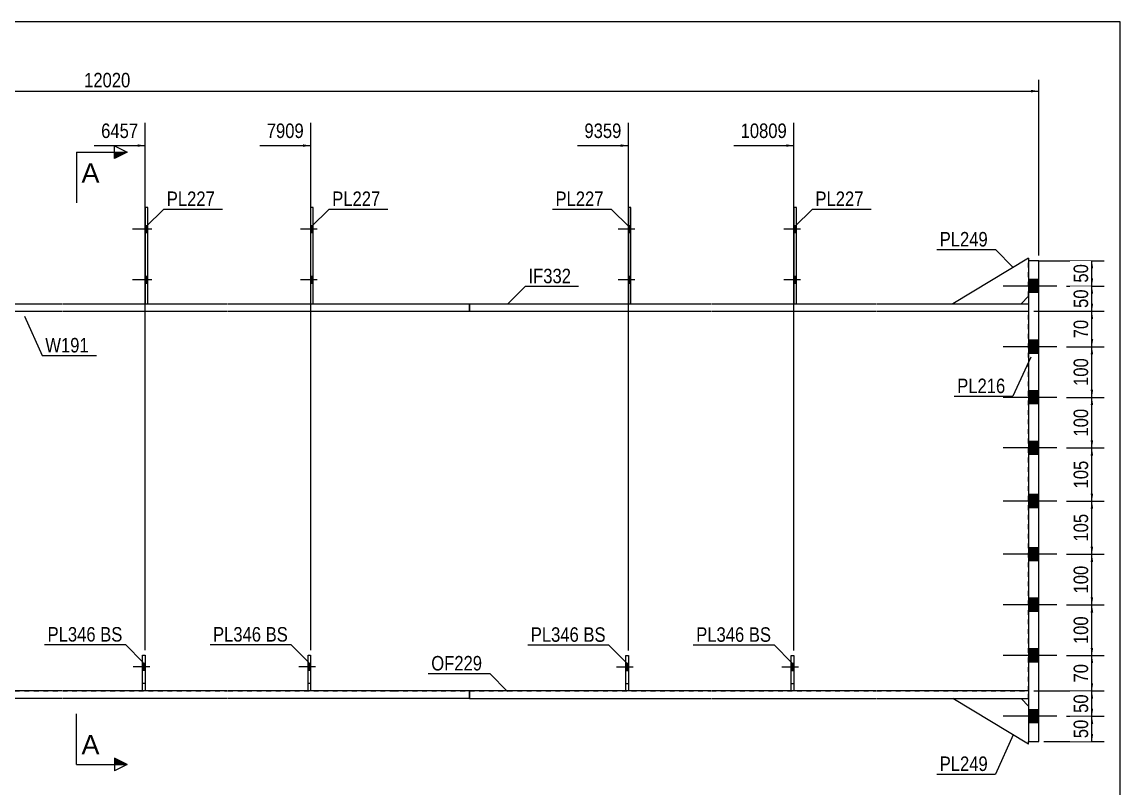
# Model space of a CAD drawing. Header units: millimetres. Extents: x -320 to 83, y -145 to 132.
# Drawn here: x -134.3 to 82.8, y -19.2 to 132.2 of the extents above; entities that cross this region are included whole.
import ezdxf

# ---------------------------------------------------------------- set-up
doc = ezdxf.new("R2010")
doc.units = ezdxf.units.MM
doc.linetypes.add('DXK_LINE_DOT1', pattern=[1.8814, 0.9407, -0.9407])
doc.linetypes.add('DXK_LINE_DOT2', pattern=[3.9198, 1.9599, -1.9599])
doc.styles.add('Arial', font='ARIAL.TTF', dxfattribs={"height": 0.2})
doc.styles.add('Arial Narrow', font='ARIALN.TTF', dxfattribs={"height": 0.2})

# ---------------------------------------------------------------- blocks, each defined once
blk = doc.blocks.new('Unknown-627317329-9645')
at = {"color": 5, "linetype": 'Continuous'}
for p, q in [((82.77, 132.16), (-317.23, 132.16)), ((82.77, -144.84), (82.77, 132.16))]:
    blk.add_line(p, q, dxfattribs=at)
blk = doc.blocks.new('Bolt-627317329-8090 - 7973')
at = {"linetype": 'Continuous'}
for points in [[(-76.7, 90.5), (-76.7, 91.9), (-77.2, 91.9), (-77.2, 90.5)], [(-76.7, 90.5), (-76.7, 91.9), (-77.2, 91.9), (-77.2, 90.5)], [(-76.7, 80.5), (-76.7, 81.9), (-77.2, 81.9), (-77.2, 80.5)], [(-76.7, 80.5), (-76.7, 81.9), (-77.2, 81.9), (-77.2, 80.5)]]:
    blk.add_hatch(color=3, dxfattribs=at).paths.add_polyline_path(points)
at = {"color": 3, "linetype": 'Continuous'}
for p, q in [((-75.9, 91.2), (-79.2, 91.2)), ((-75.9, 91.2), (-79.2, 91.2)), ((-76.7, 91.9), (-77.2, 91.9)), ((-76.7, 91.9), (-77.2, 91.9)), ((-76.7, 90.5), (-77.2, 90.5)), ((-76.7, 90.5), (-77.2, 90.5)), ((-75.9, 81.2), (-79.2, 81.2)), ((-75.9, 81.2), (-79.2, 81.2)), ((-76.7, 81.9), (-77.2, 81.9)), ((-76.7, 81.9), (-77.2, 81.9)), ((-76.7, 80.5), (-77.2, 80.5)), ((-76.7, 80.5), (-77.2, 80.5))]:
    blk.add_line(p, q, dxfattribs=at)
blk = doc.blocks.new('Part-627317329-8026 - 7973')
at = {"color": 2, "linetype": 'Continuous'}
for p, q in [((-45.8, 0), (-45.8, -1.5)), ((-30.8, 0), (-45.8, 0)), ((-45.8, -1.5), (-30.8, -1.5)), ((1.9, 0), (-30.7, 0)), ((-30.7, -1.5), (1.9, -1.5)), ((34.6, 0), (2, 0)), ((2, -1.5), (34.6, -1.5)), ((64.7, 0), (34.7, 0)), ((34.7, -1.5), (64.7, -1.5))]:
    blk.add_line(p, q, dxfattribs=at)
at = {"color": 7, "linetype": 'DXK_LINE_DOT1'}
blk.add_line((64.7, -1.5), (64.7, 0), dxfattribs=at)
blk = doc.blocks.new('Part-627317329-8028 - 7973')
at = {"color": 2, "linetype": 'Continuous'}
blk.add_line((-141.3, 75), (-141.3, 0), dxfattribs=at)
at = {"color": 7, "linetype": 'DXK_LINE_DOT1'}
for p, q in [((-141.3, 75), (-126.3, 75)), ((-126.2, 75), (-93.6, 75)), ((-93.5, 75), (-60.9, 75)), ((-60.8, 75), (-30.8, 75)), ((-30.7, 75), (1.9, 75)), ((2, 75), (34.6, 75)), ((34.7, 75), (64.7, 75)), ((64.7, 0), (64.7, 75)), ((-141.3, 0), (-126.3, 0)), ((-126.2, 0), (-93.6, 0)), ((-93.5, 0), (-60.9, 0)), ((-60.8, 0), (-30.8, 0)), ((-30.7, 0), (1.9, 0)), ((2, 0), (34.6, 0)), ((34.7, 0), (64.7, 0))]:
    blk.add_line(p, q, dxfattribs=at)
blk = doc.blocks.new('Part-627317329-8020 - 7973')
at = {"color": 2, "linetype": 'Continuous'}
for p, q in [((-171.3, -1.5), (-171.3, 0)), ((-126.3, 0), (-171.3, 0)), ((-126.3, -1.5), (-171.3, -1.5)), ((-93.6, 0), (-126.2, 0)), ((-93.6, -1.5), (-126.2, -1.5)), ((-60.9, 0), (-93.5, 0)), ((-60.9, -1.5), (-93.5, -1.5)), ((-45.8, 0), (-60.8, 0)), ((-45.8, -1.5), (-60.8, -1.5)), ((-45.8, -1.5), (-45.8, 0))]:
    blk.add_line(p, q, dxfattribs=at)
blk = doc.blocks.new('Bolt-627317329-8088 - 7973')
at = {"linetype": 'Continuous'}
for points in [[(18.8, 90.5), (18.8, 91.9), (18.3, 91.9), (18.3, 90.5)], [(18.8, 90.5), (18.8, 91.9), (18.3, 91.9), (18.3, 90.5)], [(18.8, 80.5), (18.8, 81.9), (18.3, 81.9), (18.3, 80.5)], [(18.8, 80.5), (18.8, 81.9), (18.3, 81.9), (18.3, 80.5)]]:
    blk.add_hatch(color=3, dxfattribs=at).paths.add_polyline_path(points)
at = {"color": 3, "linetype": 'Continuous'}
for p, q in [((19.6, 91.2), (16.3, 91.2)), ((19.6, 91.2), (16.3, 91.2)), ((18.8, 91.9), (18.3, 91.9)), ((18.8, 91.9), (18.3, 91.9)), ((18.8, 90.5), (18.3, 90.5)), ((18.8, 90.5), (18.3, 90.5)), ((19.6, 81.2), (16.3, 81.2)), ((19.6, 81.2), (16.3, 81.2)), ((18.8, 81.9), (18.3, 81.9)), ((18.8, 81.9), (18.3, 81.9)), ((18.8, 80.5), (18.3, 80.5)), ((18.8, 80.5), (18.3, 80.5))]:
    blk.add_line(p, q, dxfattribs=at)
blk = doc.blocks.new('Bolt-627317329-8089 - 7973')
at = {"linetype": 'Continuous'}
for points in [[(-13.9, 90.5), (-13.9, 91.9), (-14.4, 91.9), (-14.4, 90.5)], [(-13.9, 90.5), (-13.9, 91.9), (-14.4, 91.9), (-14.4, 90.5)], [(-13.9, 80.5), (-13.9, 81.9), (-14.4, 81.9), (-14.4, 80.5)], [(-13.9, 80.5), (-13.9, 81.9), (-14.4, 81.9), (-14.4, 80.5)]]:
    blk.add_hatch(color=3, dxfattribs=at).paths.add_polyline_path(points)
at = {"color": 3, "linetype": 'Continuous'}
for p, q in [((-13.1, 91.2), (-16.4, 91.2)), ((-13.1, 91.2), (-16.4, 91.2)), ((-13.9, 91.9), (-14.4, 91.9)), ((-13.9, 91.9), (-14.4, 91.9)), ((-13.9, 90.5), (-14.4, 90.5)), ((-13.9, 90.5), (-14.4, 90.5)), ((-13.1, 81.2), (-16.4, 81.2)), ((-13.1, 81.2), (-16.4, 81.2)), ((-13.9, 81.9), (-14.4, 81.9)), ((-13.9, 81.9), (-14.4, 81.9)), ((-13.9, 80.5), (-14.4, 80.5)), ((-13.9, 80.5), (-14.4, 80.5))]:
    blk.add_line(p, q, dxfattribs=at)
blk = doc.blocks.new('Part-627317329-8029 - 7973')
at = {"color": 2, "linetype": 'Continuous'}
for p, q in [((-171.3, 76.5), (-126.3, 76.5)), ((-171.3, 76.5), (-171.3, 75)), ((-126.2, 76.5), (-93.6, 76.5)), ((-93.5, 76.5), (-60.9, 76.5)), ((-60.8, 76.5), (-45.8, 76.5)), ((-45.8, 75), (-45.8, 76.5)), ((-171.3, 75), (-126.3, 75)), ((-126.2, 75), (-93.6, 75)), ((-93.5, 75), (-60.9, 75)), ((-60.8, 75), (-45.8, 75))]:
    blk.add_line(p, q, dxfattribs=at)
blk = doc.blocks.new('Part-627317329-8032 - 7973')
at = {"color": 2, "linetype": 'Continuous'}
for p, q in [((-45.8, 76.5), (-30.8, 76.5)), ((-45.8, 76.5), (-45.8, 75)), ((-30.7, 76.5), (1.9, 76.5)), ((2, 76.5), (34.6, 76.5)), ((34.7, 76.5), (64.7, 76.5)), ((-45.8, 75), (-30.8, 75)), ((-30.7, 75), (1.9, 75)), ((2, 75), (34.6, 75)), ((34.7, 75), (64.7, 75))]:
    blk.add_line(p, q, dxfattribs=at)
at = {"color": 7, "linetype": 'DXK_LINE_DOT1'}
blk.add_line((64.7, 76.5), (64.7, 75), dxfattribs=at)
blk = doc.blocks.new('Part-627317329-8034 - 7973')
at = {"color": 2, "linetype": 'Continuous'}
for p, q in [((64.7, 85), (64.7, -10)), ((66.7, 85), (64.7, 85)), ((66.7, -10), (66.7, 85)), ((64.7, -10), (66.7, -10))]:
    blk.add_line(p, q, dxfattribs=at)
blk = doc.blocks.new('Part-627317329-8037 - 7973')
at = {"color": 2, "linetype": 'Continuous'}
for p, q in [((64.7, -10.5), (49.7, -1.5)), ((63.2, -1.5), (64.7, -3)), ((64.7, -10.5), (64.7, -10))]:
    blk.add_line(p, q, dxfattribs=at)
at = {"color": 7, "linetype": 'DXK_LINE_DOT1'}
for p, q in [((49.7, -1.5), (63.2, -1.5)), ((64.7, -3), (64.7, -10))]:
    blk.add_line(p, q, dxfattribs=at)
blk = doc.blocks.new('Part-627317329-8039 - 7973')
at = {"color": 2, "linetype": 'Continuous'}
for p, q in [((64.7, 85.5), (49.7, 76.5)), ((64.7, 85.5), (64.7, 85)), ((63.2, 76.5), (64.7, 78))]:
    blk.add_line(p, q, dxfattribs=at)
at = {"color": 7, "linetype": 'DXK_LINE_DOT1'}
for p, q in [((64.7, 78), (64.7, 85)), ((49.7, 76.5), (63.2, 76.5))]:
    blk.add_line(p, q, dxfattribs=at)
blk = doc.blocks.new('Part-627317329-8041 - 7973')
at = {"color": 2, "linetype": 'Continuous'}
for p, q in [((18.8, 95.5), (18.3, 95.5)), ((18.3, 95.5), (18.3, 76.5)), ((18.8, 76.5), (18.8, 95.5))]:
    blk.add_line(p, q, dxfattribs=at)
at = {"color": 7, "linetype": 'DXK_LINE_DOT1'}
blk.add_line((18.3, 76.5), (18.8, 76.5), dxfattribs=at)
blk = doc.blocks.new('Bolt-627317329-8106 - 7973')
at = {"color": 3, "linetype": 'DXK_LINE_DOT2'}
for p, q in [((-108.95, 4.75), (-112.25, 4.75)), ((-109.9, 5.45), (-110.4, 5.45)), ((-109.9, 4.05), (-110.4, 4.05))]:
    blk.add_line(p, q, dxfattribs=at)
blk = doc.blocks.new('Part-627317329-8042 - 7973')
at = {"color": 2, "linetype": 'Continuous'}
for p, q in [((-13.9, 95.5), (-14.4, 95.5)), ((-14.4, 95.5), (-14.4, 76.5)), ((-13.9, 76.5), (-13.9, 95.5))]:
    blk.add_line(p, q, dxfattribs=at)
at = {"color": 7, "linetype": 'DXK_LINE_DOT1'}
blk.add_line((-14.4, 76.5), (-13.9, 76.5), dxfattribs=at)
blk = doc.blocks.new('Part-627317329-8043 - 7973')
at = {"color": 2, "linetype": 'Continuous'}
for p, q in [((-76.7, 95.5), (-77.2, 95.5)), ((-77.2, 95.5), (-77.2, 76.5)), ((-76.7, 76.5), (-76.7, 95.5))]:
    blk.add_line(p, q, dxfattribs=at)
at = {"color": 7, "linetype": 'DXK_LINE_DOT1'}
blk.add_line((-77.2, 76.5), (-76.7, 76.5), dxfattribs=at)
blk = doc.blocks.new('Part-627317329-8044 - 7973')
at = {"color": 2, "linetype": 'Continuous'}
for p, q in [((-109.4, 95.5), (-109.9, 95.5)), ((-109.9, 95.5), (-109.9, 76.5)), ((-109.4, 76.5), (-109.4, 95.5))]:
    blk.add_line(p, q, dxfattribs=at)
at = {"color": 7, "linetype": 'DXK_LINE_DOT1'}
blk.add_line((-109.9, 76.5), (-109.4, 76.5), dxfattribs=at)
blk = doc.blocks.new('Bolt-627317329-8109 - 7973')
at = {"linetype": 'Continuous'}
blk.add_hatch(color=3, dxfattribs=at).paths.add_polyline_path([(-109.9, 4.05), (-109.9, 5.45), (-110.4, 5.45), (-110.4, 4.05)])
at = {"color": 3, "linetype": 'Continuous'}
for p, q in [((-108.95, 4.75), (-112.25, 4.75)), ((-109.9, 5.45), (-110.4, 5.45)), ((-109.9, 4.05), (-110.4, 4.05))]:
    blk.add_line(p, q, dxfattribs=at)
blk = doc.blocks.new('Part-627317329-8059 - 7973')
at = {"color": 7, "linetype": 'DXK_LINE_DOT1'}
for p, q in [((-110.4, 0.05), (-110.4, 7.05)), ((-110.4, 7.05), (-109.9, 7.05)), ((-109.9, 7.05), (-109.9, 0.05)), ((-110.4, 1.55), (-109.9, 1.55)), ((-109.9, 0.05), (-110.4, 0.05))]:
    blk.add_line(p, q, dxfattribs=at)
blk = doc.blocks.new('Part-627317329-8062 - 7973')
at = {"color": 2, "linetype": 'Continuous'}
for p, q in [((-110.4, 0.05), (-110.4, 7.05)), ((-110.4, 7.05), (-109.9, 7.05)), ((-109.9, 7.05), (-109.9, 0.05)), ((-109.9, 0.05), (-110.4, 0.05))]:
    blk.add_line(p, q, dxfattribs=at)
blk = doc.blocks.new('Part-627317329-8065 - 7973')
at = {"color": 7, "linetype": 'DXK_LINE_DOT1'}
for p, q in [((-77.7, 0.05), (-77.7, 7.05)), ((-77.7, 7.05), (-77.2, 7.05)), ((-77.2, 7.05), (-77.2, 0.05)), ((-77.7, 1.55), (-77.2, 1.55)), ((-77.2, 0.05), (-77.7, 0.05))]:
    blk.add_line(p, q, dxfattribs=at)
blk = doc.blocks.new('Part-627317329-8068 - 7973')
at = {"color": 2, "linetype": 'Continuous'}
for p, q in [((-77.7, 0.05), (-77.7, 7.05)), ((-77.7, 7.05), (-77.2, 7.05)), ((-77.2, 7.05), (-77.2, 0.05)), ((-77.2, 0.05), (-77.7, 0.05))]:
    blk.add_line(p, q, dxfattribs=at)
blk = doc.blocks.new('Part-627317329-8071 - 7973')
at = {"color": 7, "linetype": 'DXK_LINE_DOT1'}
for p, q in [((-14.9, 0), (-14.9, 7)), ((-14.9, 7), (-14.4, 7)), ((-14.4, 7), (-14.4, 0)), ((-14.9, 1.5), (-14.4, 1.5))]:
    blk.add_line(p, q, dxfattribs=at)
blk = doc.blocks.new('Part-627317329-8074 - 7973')
at = {"color": 2, "linetype": 'Continuous'}
for p, q in [((-14.9, 0), (-14.9, 7)), ((-14.9, 7), (-14.4, 7)), ((-14.4, 7), (-14.4, 0))]:
    blk.add_line(p, q, dxfattribs=at)
blk = doc.blocks.new('Part-627317329-8077 - 7973')
at = {"color": 7, "linetype": 'DXK_LINE_DOT1'}
for p, q in [((17.8, 0), (17.8, 7)), ((17.8, 7), (18.3, 7)), ((18.3, 7), (18.3, 0)), ((17.8, 1.5), (18.3, 1.5))]:
    blk.add_line(p, q, dxfattribs=at)
blk = doc.blocks.new('Part-627317329-8080 - 7973')
at = {"color": 2, "linetype": 'Continuous'}
for p, q in [((17.8, 0), (17.8, 7)), ((17.8, 7), (18.3, 7)), ((18.3, 7), (18.3, 0))]:
    blk.add_line(p, q, dxfattribs=at)
blk = doc.blocks.new('Bolt-627317329-8085 - 7973')
at = {"linetype": 'Continuous'}
for points in [[(66.7, 78.7), (66.7, 81.3), (64.7, 81.3), (64.7, 78.7)], [(66.7, 78.7), (66.7, 81.3), (64.7, 81.3), (64.7, 78.7)], [(66.7, 66.7), (66.7, 69.3), (64.7, 69.3), (64.7, 66.7)], [(66.7, 66.7), (66.7, 69.3), (64.7, 69.3), (64.7, 66.7)], [(66.7, 56.7), (66.7, 59.3), (64.7, 59.3), (64.7, 56.7)], [(66.7, 56.7), (66.7, 59.3), (64.7, 59.3), (64.7, 56.7)], [(66.7, 46.7), (66.7, 49.3), (64.7, 49.3), (64.7, 46.7)], [(66.7, 46.7), (66.7, 49.3), (64.7, 49.3), (64.7, 46.7)], [(66.7, 36.2), (66.7, 38.8), (64.7, 38.8), (64.7, 36.2)], [(66.7, 36.2), (66.7, 38.8), (64.7, 38.8), (64.7, 36.2)], [(66.7, 25.7), (66.7, 28.3), (64.7, 28.3), (64.7, 25.7)], [(66.7, 25.7), (66.7, 28.3), (64.7, 28.3), (64.7, 25.7)], [(66.7, 15.7), (66.7, 18.3), (64.7, 18.3), (64.7, 15.7)], [(66.7, 15.7), (66.7, 18.3), (64.7, 18.3), (64.7, 15.7)], [(66.7, 5.7), (66.7, 8.3), (64.7, 8.3), (64.7, 5.7)], [(66.7, 5.7), (66.7, 8.3), (64.7, 8.3), (64.7, 5.7)], [(66.7, -6.3), (66.7, -3.7), (64.7, -3.7), (64.7, -6.3)], [(66.7, -6.3), (66.7, -3.7), (64.7, -3.7), (64.7, -6.3)]]:
    blk.add_hatch(color=3, dxfattribs=at).paths.add_polyline_path(points)
at = {"color": 3, "linetype": 'Continuous'}
for p, q in [((66.7, 81.3), (64.7, 81.3)), ((66.7, 81.3), (64.7, 81.3)), ((70.29, 80), (59.7, 80)), ((70.29, 80), (59.7, 80)), ((66.7, 78.7), (64.7, 78.7)), ((66.7, 78.7), (64.7, 78.7)), ((70.29, 68), (59.7, 68)), ((70.29, 68), (59.7, 68)), ((66.7, 69.3), (64.7, 69.3)), ((66.7, 69.3), (64.7, 69.3)), ((66.7, 66.7), (64.7, 66.7)), ((66.7, 66.7), (64.7, 66.7)), ((66.7, 59.3), (64.7, 59.3)), ((66.7, 59.3), (64.7, 59.3)), ((70.29, 58), (59.7, 58)), ((70.29, 58), (59.7, 58)), ((66.7, 56.7), (64.7, 56.7)), ((66.7, 56.7), (64.7, 56.7)), ((70.29, 48), (59.7, 48)), ((70.29, 48), (59.7, 48)), ((66.7, 49.3), (64.7, 49.3)), ((66.7, 49.3), (64.7, 49.3)), ((66.7, 46.7), (64.7, 46.7)), ((66.7, 46.7), (64.7, 46.7)), ((70.29, 37.5), (59.7, 37.5)), ((70.29, 37.5), (59.7, 37.5)), ((66.7, 38.8), (64.7, 38.8)), ((66.7, 38.8), (64.7, 38.8)), ((66.7, 36.2), (64.7, 36.2)), ((66.7, 36.2), (64.7, 36.2)), ((66.7, 28.3), (64.7, 28.3)), ((66.7, 28.3), (64.7, 28.3)), ((70.29, 27), (59.7, 27)), ((70.29, 27), (59.7, 27)), ((66.7, 25.7), (64.7, 25.7)), ((66.7, 25.7), (64.7, 25.7)), ((66.7, 18.3), (64.7, 18.3)), ((66.7, 18.3), (64.7, 18.3)), ((70.29, 17), (59.7, 17)), ((70.29, 17), (59.7, 17)), ((66.7, 15.7), (64.7, 15.7)), ((66.7, 15.7), (64.7, 15.7)), ((70.29, 7), (59.7, 7)), ((70.29, 7), (59.7, 7)), ((66.7, 8.3), (64.7, 8.3)), ((66.7, 8.3), (64.7, 8.3)), ((66.7, 5.7), (64.7, 5.7)), ((66.7, 5.7), (64.7, 5.7)), ((66.7, -3.7), (64.7, -3.7)), ((66.7, -3.7), (64.7, -3.7)), ((70.29, -5), (59.7, -5)), ((70.29, -5), (59.7, -5)), ((66.7, -6.3), (64.7, -6.3)), ((66.7, -6.3), (64.7, -6.3))]:
    blk.add_line(p, q, dxfattribs=at)
blk = doc.blocks.new('Bolt-627317329-8091 - 7973')
at = {"linetype": 'Continuous'}
for points in [[(-109.4, 90.5), (-109.4, 91.9), (-109.9, 91.9), (-109.9, 90.5)], [(-109.4, 90.5), (-109.4, 91.9), (-109.9, 91.9), (-109.9, 90.5)], [(-109.4, 80.5), (-109.4, 81.9), (-109.9, 81.9), (-109.9, 80.5)], [(-109.4, 80.5), (-109.4, 81.9), (-109.9, 81.9), (-109.9, 80.5)]]:
    blk.add_hatch(color=3, dxfattribs=at).paths.add_polyline_path(points)
at = {"color": 3, "linetype": 'Continuous'}
for p, q in [((-108.6, 91.2), (-112.4, 91.2)), ((-108.6, 91.2), (-112.4, 91.2)), ((-109.4, 91.9), (-109.9, 91.9)), ((-109.4, 91.9), (-109.9, 91.9)), ((-109.4, 90.5), (-109.9, 90.5)), ((-109.4, 90.5), (-109.9, 90.5)), ((-108.6, 81.2), (-112.4, 81.2)), ((-108.6, 81.2), (-112.4, 81.2)), ((-109.4, 81.9), (-109.9, 81.9)), ((-109.4, 81.9), (-109.9, 81.9)), ((-109.4, 80.5), (-109.9, 80.5)), ((-109.4, 80.5), (-109.9, 80.5))]:
    blk.add_line(p, q, dxfattribs=at)
blk = doc.blocks.new('Bolt-627317329-8112 - 7973')
at = {"color": 3, "linetype": 'DXK_LINE_DOT2'}
for p, q in [((-76.25, 4.75), (-79.55, 4.75)), ((-77.2, 5.45), (-77.7, 5.45)), ((-77.2, 4.05), (-77.7, 4.05))]:
    blk.add_line(p, q, dxfattribs=at)
blk = doc.blocks.new('Bolt-627317329-8115 - 7973')
at = {"linetype": 'Continuous'}
blk.add_hatch(color=3, dxfattribs=at).paths.add_polyline_path([(-77.2, 4.05), (-77.2, 5.45), (-77.7, 5.45), (-77.7, 4.05)])
at = {"color": 3, "linetype": 'Continuous'}
for p, q in [((-76.25, 4.75), (-79.55, 4.75)), ((-77.2, 5.45), (-77.7, 5.45)), ((-77.2, 4.05), (-77.7, 4.05))]:
    blk.add_line(p, q, dxfattribs=at)
blk = doc.blocks.new('Bolt-627317329-8118 - 7973')
at = {"color": 3, "linetype": 'DXK_LINE_DOT2'}
for p, q in [((-13.45, 4.7), (-16.75, 4.7)), ((-14.4, 5.4), (-14.9, 5.4)), ((-14.4, 4), (-14.9, 4))]:
    blk.add_line(p, q, dxfattribs=at)
blk = doc.blocks.new('Bolt-627317329-8121 - 7973')
at = {"linetype": 'Continuous'}
blk.add_hatch(color=3, dxfattribs=at).paths.add_polyline_path([(-14.4, 4), (-14.4, 5.4), (-14.9, 5.4), (-14.9, 4)])
at = {"color": 3, "linetype": 'Continuous'}
for p, q in [((-13.45, 4.7), (-16.75, 4.7)), ((-14.4, 5.4), (-14.9, 5.4)), ((-14.4, 4), (-14.9, 4))]:
    blk.add_line(p, q, dxfattribs=at)
blk = doc.blocks.new('Bolt-627317329-8124 - 7973')
at = {"color": 3, "linetype": 'DXK_LINE_DOT2'}
for p, q in [((19.25, 4.7), (15.95, 4.7)), ((18.3, 5.4), (17.8, 5.4)), ((18.3, 4), (17.8, 4))]:
    blk.add_line(p, q, dxfattribs=at)
blk = doc.blocks.new('Bolt-627317329-8127 - 7973')
at = {"linetype": 'Continuous'}
blk.add_hatch(color=3, dxfattribs=at).paths.add_polyline_path([(18.3, 4), (18.3, 5.4), (17.8, 5.4), (17.8, 4)])
at = {"color": 3, "linetype": 'Continuous'}
for p, q in [((19.25, 4.7), (15.95, 4.7)), ((18.3, 5.4), (17.8, 5.4)), ((18.3, 4), (17.8, 4))]:
    blk.add_line(p, q, dxfattribs=at)
blk = doc.blocks.new('StraightDimension-627317329-11308 - 7973')
at = {"linetype": 'Continuous'}
for points in [[(76.96, 56.5), (77.21, 58), (77.46, 56.5)], [(77.46, 49.5), (77.21, 48), (76.96, 49.5)]]:
    blk.add_hatch(color=7, dxfattribs=at).paths.add_polyline_path(points)
at = {"color": 7, "linetype": 'Continuous'}
for p, q in [((72.2, 58), (79.61, 58)), ((77.21, 48), (77.21, 58)), ((72.2, 48), (79.61, 48))]:
    blk.add_line(p, q, dxfattribs=at)
at = {"color": 0}
blk.add_wipeout([(77.06, 56.34), (72.86, 56.34), (72.86, 49.66), (77.06, 49.66)], dxfattribs=at)
at = {"color": 3, "style": 'Arial Narrow'}
blk.add_text('100', height=2.863, rotation=90.0002, dxfattribs=at).set_placement((76.46, 50.26))
blk = doc.blocks.new('StraightDimension-627317329-12638 - 7973')
at = {"linetype": 'Continuous'}
blk.add_hatch(color=7, dxfattribs=at).paths.add_polyline_path([(-15.9, 107.99), (-14.4, 107.74), (-15.9, 107.49)])
at = {"color": 7, "linetype": 'Continuous'}
for p, q in [((-14.4, 8), (-14.4, 112.24)), ((-24.46, 107.74), (-14.4, 107.74))]:
    blk.add_line(p, q, dxfattribs=at)
at = {"color": 0}
blk.add_wipeout([(-15.17, 108.64), (-15.17, 112.84), (-23.69, 112.84), (-23.69, 108.64)], dxfattribs=at)
at = {"color": 3, "style": 'Arial Narrow'}
blk.add_text('9359', height=2.863, dxfattribs=at).set_placement((-23.09, 109.24))
blk = doc.blocks.new('StraightDimension-627317329-12637 - 7973')
at = {"linetype": 'Continuous'}
blk.add_hatch(color=7, dxfattribs=at).paths.add_polyline_path([(16.8, 107.99), (18.3, 107.74), (16.8, 107.49)])
at = {"color": 7, "linetype": 'Continuous'}
for p, q in [((18.3, 8), (18.3, 112.24)), ((6.41, 107.74), (18.3, 107.74))]:
    blk.add_line(p, q, dxfattribs=at)
at = {"color": 0}
blk.add_wipeout([(17.53, 108.64), (17.53, 112.84), (7.18, 112.84), (7.18, 108.64)], dxfattribs=at)
at = {"color": 3, "style": 'Arial Narrow'}
blk.add_text('10809', height=2.863, dxfattribs=at).set_placement((7.78, 109.24))
blk = doc.blocks.new('StraightDimension-627317329-11372 - 7973')
at = {"linetype": 'Continuous'}
blk.add_hatch(color=7, dxfattribs=at).paths.add_polyline_path([(65.2, 118.75), (66.7, 118.5), (65.2, 118.25)])
at = {"color": 7, "linetype": 'Continuous'}
for p, q in [((66.7, 86), (66.7, 120.75)), ((-301.5, 118.5), (66.7, 118.5))]:
    blk.add_line(p, q, dxfattribs=at)
at = {"color": 0}
blk.add_wipeout([(-112.23, 118.65), (-112.23, 122.85), (-122.57, 122.85), (-122.57, 118.65)], dxfattribs=at)
at = {"color": 3, "style": 'Arial Narrow'}
blk.add_text('12020', height=2.863, dxfattribs=at).set_placement((-121.97, 119.25))
blk = doc.blocks.new('StraightDimension-627317329-11304 - 7973')
at = {"linetype": 'Continuous'}
for points in [[(76.96, 83.5), (77.21, 85), (77.46, 83.5)], [(77.46, 81.5), (77.21, 80), (76.96, 81.5)]]:
    blk.add_hatch(color=7, dxfattribs=at).paths.add_polyline_path(points)
at = {"color": 7, "linetype": 'Continuous'}
for p, q in [((66.7, 85), (79.61, 85)), ((77.21, 80), (77.21, 85)), ((72.2, 80), (79.61, 80))]:
    blk.add_line(p, q, dxfattribs=at)
at = {"color": 0}
blk.add_wipeout([(77.06, 84.93), (72.86, 84.93), (72.86, 80.07), (77.06, 80.07)], dxfattribs=at)
at = {"color": 3, "style": 'Arial Narrow'}
blk.add_text('50', height=2.863, rotation=90.0002, dxfattribs=at).set_placement((76.46, 80.67))
blk = doc.blocks.new('StraightDimension-627317329-11305 - 7973')
at = {"linetype": 'Continuous'}
for points in [[(76.96, 78.5), (77.21, 80), (77.46, 78.5)], [(77.46, 76.5), (77.21, 75), (76.96, 76.5)]]:
    blk.add_hatch(color=7, dxfattribs=at).paths.add_polyline_path(points)
at = {"color": 7, "linetype": 'Continuous'}
for p, q in [((72.2, 80), (79.61, 80)), ((77.21, 75), (77.21, 80)), ((65.7, 75), (79.61, 75))]:
    blk.add_line(p, q, dxfattribs=at)
at = {"color": 0}
blk.add_wipeout([(77.06, 79.93), (72.86, 79.93), (72.86, 75.07), (77.06, 75.07)], dxfattribs=at)
at = {"color": 3, "style": 'Arial Narrow'}
blk.add_text('50', height=2.863, rotation=90.0002, dxfattribs=at).set_placement((76.46, 75.67))
blk = doc.blocks.new('StraightDimension-627317329-11306 - 7973')
at = {"linetype": 'Continuous'}
for points in [[(76.96, 73.5), (77.21, 75), (77.46, 73.5)], [(77.46, 69.5), (77.21, 68), (76.96, 69.5)]]:
    blk.add_hatch(color=7, dxfattribs=at).paths.add_polyline_path(points)
at = {"color": 7, "linetype": 'Continuous'}
for p, q in [((65.7, 75), (79.61, 75)), ((77.21, 68), (77.21, 75)), ((72.2, 68), (79.61, 68))]:
    blk.add_line(p, q, dxfattribs=at)
at = {"color": 0}
blk.add_wipeout([(77.06, 73.93), (72.86, 73.93), (72.86, 69.07), (77.06, 69.07)], dxfattribs=at)
at = {"color": 3, "style": 'Arial Narrow'}
blk.add_text('70', height=2.863, rotation=90.0002, dxfattribs=at).set_placement((76.46, 69.67))
blk = doc.blocks.new('StraightDimension-627317329-11307 - 7973')
at = {"linetype": 'Continuous'}
for points in [[(76.96, 66.5), (77.21, 68), (77.46, 66.5)], [(77.46, 59.5), (77.21, 58), (76.96, 59.5)]]:
    blk.add_hatch(color=7, dxfattribs=at).paths.add_polyline_path(points)
at = {"color": 7, "linetype": 'Continuous'}
for p, q in [((72.2, 68), (79.61, 68)), ((77.21, 58), (77.21, 68)), ((72.2, 58), (79.61, 58))]:
    blk.add_line(p, q, dxfattribs=at)
at = {"color": 0}
blk.add_wipeout([(77.06, 66.34), (72.86, 66.34), (72.86, 59.66), (77.06, 59.66)], dxfattribs=at)
at = {"color": 3, "style": 'Arial Narrow'}
blk.add_text('100', height=2.863, rotation=90.0002, dxfattribs=at).set_placement((76.46, 60.26))
blk = doc.blocks.new('StraightDimension-627317329-11309 - 7973')
at = {"linetype": 'Continuous'}
for points in [[(76.96, 46.5), (77.21, 48), (77.46, 46.5)], [(77.46, 39), (77.21, 37.5), (76.96, 39)]]:
    blk.add_hatch(color=7, dxfattribs=at).paths.add_polyline_path(points)
at = {"color": 7, "linetype": 'Continuous'}
for p, q in [((72.2, 48), (79.61, 48)), ((77.21, 37.5), (77.21, 48)), ((72.2, 37.5), (79.61, 37.5))]:
    blk.add_line(p, q, dxfattribs=at)
at = {"color": 0}
blk.add_wipeout([(77.06, 46.09), (72.86, 46.09), (72.86, 39.41), (77.06, 39.41)], dxfattribs=at)
at = {"color": 3, "style": 'Arial Narrow'}
blk.add_text('105', height=2.863, rotation=90.0002, dxfattribs=at).set_placement((76.46, 40.01))
blk = doc.blocks.new('StraightDimension-627317329-11310 - 7973')
at = {"linetype": 'Continuous'}
for points in [[(76.96, 36), (77.21, 37.5), (77.46, 36)], [(77.46, 28.5), (77.21, 27), (76.96, 28.5)]]:
    blk.add_hatch(color=7, dxfattribs=at).paths.add_polyline_path(points)
at = {"color": 7, "linetype": 'Continuous'}
for p, q in [((72.2, 37.5), (79.61, 37.5)), ((77.21, 27), (77.21, 37.5)), ((72.2, 27), (79.61, 27))]:
    blk.add_line(p, q, dxfattribs=at)
at = {"color": 0}
blk.add_wipeout([(77.06, 35.59), (72.86, 35.59), (72.86, 28.91), (77.06, 28.91)], dxfattribs=at)
at = {"color": 3, "style": 'Arial Narrow'}
blk.add_text('105', height=2.863, rotation=90.0002, dxfattribs=at).set_placement((76.46, 29.51))
blk = doc.blocks.new('StraightDimension-627317329-11311 - 7973')
at = {"linetype": 'Continuous'}
for points in [[(76.96, 25.5), (77.21, 27), (77.46, 25.5)], [(77.46, 18.5), (77.21, 17), (76.96, 18.5)]]:
    blk.add_hatch(color=7, dxfattribs=at).paths.add_polyline_path(points)
at = {"color": 7, "linetype": 'Continuous'}
for p, q in [((72.2, 27), (79.61, 27)), ((77.21, 17), (77.21, 27)), ((72.2, 17), (79.61, 17))]:
    blk.add_line(p, q, dxfattribs=at)
at = {"color": 0}
blk.add_wipeout([(77.06, 25.34), (72.86, 25.34), (72.86, 18.66), (77.06, 18.66)], dxfattribs=at)
at = {"color": 3, "style": 'Arial Narrow'}
blk.add_text('100', height=2.863, rotation=90.0002, dxfattribs=at).set_placement((76.46, 19.26))
blk = doc.blocks.new('StraightDimension-627317329-11312 - 7973')
at = {"linetype": 'Continuous'}
for points in [[(76.96, 15.5), (77.21, 17), (77.46, 15.5)], [(77.46, 8.5), (77.21, 7), (76.96, 8.5)]]:
    blk.add_hatch(color=7, dxfattribs=at).paths.add_polyline_path(points)
at = {"color": 7, "linetype": 'Continuous'}
for p, q in [((72.2, 17), (79.61, 17)), ((77.21, 7), (77.21, 17)), ((72.2, 7), (79.61, 7))]:
    blk.add_line(p, q, dxfattribs=at)
at = {"color": 0}
blk.add_wipeout([(77.06, 15.34), (72.86, 15.34), (72.86, 8.66), (77.06, 8.66)], dxfattribs=at)
at = {"color": 3, "style": 'Arial Narrow'}
blk.add_text('100', height=2.863, rotation=90.0002, dxfattribs=at).set_placement((76.46, 9.26))
blk = doc.blocks.new('StraightDimension-627317329-11313 - 7973')
at = {"linetype": 'Continuous'}
for points in [[(76.96, 5.5), (77.21, 7), (77.46, 5.5)], [(77.46, 1.5), (77.21, 0), (76.96, 1.5)]]:
    blk.add_hatch(color=7, dxfattribs=at).paths.add_polyline_path(points)
at = {"color": 7, "linetype": 'Continuous'}
for p, q in [((72.2, 7), (79.61, 7)), ((77.21, 0), (77.21, 7)), ((65.7, 0), (79.61, 0))]:
    blk.add_line(p, q, dxfattribs=at)
at = {"color": 0}
blk.add_wipeout([(77.06, 5.93), (72.86, 5.93), (72.86, 1.07), (77.06, 1.07)], dxfattribs=at)
at = {"color": 3, "style": 'Arial Narrow'}
blk.add_text('70', height=2.863, rotation=90.0002, dxfattribs=at).set_placement((76.46, 1.67))
blk = doc.blocks.new('StraightDimension-627317329-11314 - 7973')
at = {"linetype": 'Continuous'}
for points in [[(76.96, -1.5), (77.21, 0), (77.46, -1.5)], [(77.46, -3.5), (77.21, -5), (76.96, -3.5)]]:
    blk.add_hatch(color=7, dxfattribs=at).paths.add_polyline_path(points)
at = {"color": 7, "linetype": 'Continuous'}
for p, q in [((65.7, 0), (79.61, 0)), ((77.21, -5), (77.21, 0)), ((72.2, -5), (79.61, -5))]:
    blk.add_line(p, q, dxfattribs=at)
at = {"color": 0}
blk.add_wipeout([(77.06, -0.07), (72.86, -0.07), (72.86, -4.93), (77.06, -4.93)], dxfattribs=at)
at = {"color": 3, "style": 'Arial Narrow'}
blk.add_text('50', height=2.863, rotation=90.0002, dxfattribs=at).set_placement((76.46, -4.33))
blk = doc.blocks.new('StraightDimension-627317329-11315 - 7973')
at = {"linetype": 'Continuous'}
for points in [[(76.96, -6.5), (77.21, -5), (77.46, -6.5)], [(77.46, -8.5), (77.21, -10), (76.96, -8.5)]]:
    blk.add_hatch(color=7, dxfattribs=at).paths.add_polyline_path(points)
at = {"color": 7, "linetype": 'Continuous'}
for p, q in [((72.2, -5), (79.61, -5)), ((77.21, -10), (77.21, -5)), ((67.7, -10), (79.61, -10))]:
    blk.add_line(p, q, dxfattribs=at)
at = {"color": 0}
blk.add_wipeout([(77.06, -5.07), (72.86, -5.07), (72.86, -9.93), (77.06, -9.93)], dxfattribs=at)
at = {"color": 3, "style": 'Arial Narrow'}
blk.add_text('50', height=2.863, rotation=90.0002, dxfattribs=at).set_placement((76.46, -9.33))
blk = doc.blocks.new('StraightDimension-627317329-12639 - 7973')
at = {"linetype": 'Continuous'}
blk.add_hatch(color=7, dxfattribs=at).paths.add_polyline_path([(-78.68, 107.99), (-77.18, 107.74), (-78.68, 107.49)])
at = {"color": 7, "linetype": 'Continuous'}
for p, q in [((-77.18, 8.05), (-77.18, 112.24)), ((-87.25, 107.74), (-77.18, 107.74))]:
    blk.add_line(p, q, dxfattribs=at)
at = {"color": 0}
blk.add_wipeout([(-77.96, 108.64), (-77.96, 112.84), (-86.47, 112.84), (-86.47, 108.64)], dxfattribs=at)
at = {"color": 3, "style": 'Arial Narrow'}
blk.add_text('7909', height=2.863, dxfattribs=at).set_placement((-85.87, 109.24))
blk = doc.blocks.new('StraightDimension-627317329-12640 - 7973')
at = {"linetype": 'Continuous'}
blk.add_hatch(color=7, dxfattribs=at).paths.add_polyline_path([(-111.41, 107.99), (-109.91, 107.74), (-111.41, 107.49)])
at = {"color": 7, "linetype": 'Continuous'}
for p, q in [((-109.91, 8.05), (-109.91, 112.24)), ((-119.98, 107.74), (-109.91, 107.74))]:
    blk.add_line(p, q, dxfattribs=at)
at = {"color": 0}
blk.add_wipeout([(-110.69, 108.64), (-110.69, 112.84), (-119.2, 112.84), (-119.2, 108.64)], dxfattribs=at)
at = {"color": 3, "style": 'Arial Narrow'}
blk.add_text('6457', height=2.863, dxfattribs=at).set_placement((-118.6, 109.24))
blk = doc.blocks.new('MarkSet-627317329-9817 - 7973')
at = {"color": 0}
blk.add_wipeout([(-119.69, 9.76), (-119.69, 12.76), (-129.19, 12.76), (-129.19, 9.76)], dxfattribs=at)
blk.add_wipeout([(-119.69, 9.76), (-119.69, 12.76), (-129.19, 12.76), (-129.19, 9.76)], dxfattribs=at)
blk.add_wipeout([(-114.41, 9.76), (-114.41, 12.76), (-118.79, 12.76), (-118.79, 9.76)], dxfattribs=at)
blk.add_wipeout([(-114.41, 9.76), (-114.41, 12.76), (-118.79, 12.76), (-118.79, 9.76)], dxfattribs=at)
at = {"color": 7, "linetype": 'Continuous'}
for p in [(-129.79, 9.16), (-110.27, 5.62)]:
    blk.add_line(p, (-113.81, 9.16), dxfattribs=at)
at = {"color": 3, "style": 'Arial Narrow'}
for s, p in [('PL346', (-129.19, 9.76)), ('BS', (-118.79, 9.76))]:
    blk.add_text(s, height=2.863, dxfattribs=at).set_placement(p)
blk = doc.blocks.new('Mark-627317329-9882 - 7973')
at = {"color": 7, "linetype": 'Continuous'}
blk.add_line((61.67, -8.67), (58.14, -16.41), dxfattribs=at)
at = {"color": 0}
blk.add_wipeout([(56.64, -15.81), (56.64, -12.81), (47.13, -12.81), (47.13, -15.81)], dxfattribs=at)
blk.add_wipeout([(56.64, -15.81), (56.64, -12.81), (47.13, -12.81), (47.13, -15.81)], dxfattribs=at)
at = {"color": 7, "linetype": 'Continuous'}
blk.add_line((46.53, -16.41), (58.14, -16.41), dxfattribs=at)
at = {"color": 3, "style": 'Arial Narrow'}
blk.add_text('PL249', height=2.863, dxfattribs=at).set_placement((47.13, -15.81))
blk = doc.blocks.new('Mark-627317329-9870 - 7973')
at = {"color": 0}
blk.add_wipeout([(-121.05, 66.88), (-121.05, 69.88), (-129.64, 69.88), (-129.64, 66.88)], dxfattribs=at)
blk.add_wipeout([(-121.05, 66.88), (-121.05, 69.88), (-129.64, 69.88), (-129.64, 66.88)], dxfattribs=at)
at = {"color": 7, "linetype": 'Continuous'}
for p, q in [((-133.78, 74.02), (-130.24, 66.28)), ((-130.24, 66.28), (-119.55, 66.28))]:
    blk.add_line(p, q, dxfattribs=at)
at = {"color": 3, "style": 'Arial Narrow'}
blk.add_text('W191', height=2.863, dxfattribs=at).set_placement((-129.64, 66.88))
blk = doc.blocks.new('MarkSet-627317329-9828 - 7973')
at = {"color": 0}
blk.add_wipeout([(-86.99, 9.76), (-86.99, 12.76), (-96.49, 12.76), (-96.49, 9.76)], dxfattribs=at)
blk.add_wipeout([(-86.99, 9.76), (-86.99, 12.76), (-96.49, 12.76), (-96.49, 9.76)], dxfattribs=at)
blk.add_wipeout([(-81.71, 9.76), (-81.71, 12.76), (-86.09, 12.76), (-86.09, 9.76)], dxfattribs=at)
blk.add_wipeout([(-81.71, 9.76), (-81.71, 12.76), (-86.09, 12.76), (-86.09, 9.76)], dxfattribs=at)
at = {"color": 7, "linetype": 'Continuous'}
for p in [(-97.09, 9.16), (-77.57, 5.62)]:
    blk.add_line(p, (-81.11, 9.16), dxfattribs=at)
at = {"color": 3, "style": 'Arial Narrow'}
for s, p in [('PL346', (-96.49, 9.76)), ('BS', (-86.09, 9.76))]:
    blk.add_text(s, height=2.863, dxfattribs=at).set_placement(p)
blk = doc.blocks.new('MarkSet-627317329-9839 - 7973')
at = {"color": 0}
blk.add_wipeout([(-24.19, 9.71), (-24.19, 12.71), (-33.69, 12.71), (-33.69, 9.71)], dxfattribs=at)
blk.add_wipeout([(-24.19, 9.71), (-24.19, 12.71), (-33.69, 12.71), (-33.69, 9.71)], dxfattribs=at)
blk.add_wipeout([(-18.91, 9.71), (-18.91, 12.71), (-23.29, 12.71), (-23.29, 9.71)], dxfattribs=at)
blk.add_wipeout([(-18.91, 9.71), (-18.91, 12.71), (-23.29, 12.71), (-23.29, 9.71)], dxfattribs=at)
at = {"color": 7, "linetype": 'Continuous'}
for p in [(-34.29, 9.11), (-14.77, 5.57)]:
    blk.add_line(p, (-18.31, 9.11), dxfattribs=at)
at = {"color": 3, "style": 'Arial Narrow'}
for s, p in [('PL346', (-33.69, 9.71)), ('BS', (-23.29, 9.71))]:
    blk.add_text(s, height=2.863, dxfattribs=at).set_placement(p)
blk = doc.blocks.new('Mark-627317329-9867 - 7973')
at = {"color": 7, "linetype": 'Continuous'}
blk.add_line((-38.28, -0.08), (-41.81, 3.45), dxfattribs=at)
at = {"color": 0}
blk.add_wipeout([(-43.31, 4.05), (-43.31, 7.05), (-53.36, 7.05), (-53.36, 4.05)], dxfattribs=at)
blk.add_wipeout([(-43.31, 4.05), (-43.31, 7.05), (-53.36, 7.05), (-53.36, 4.05)], dxfattribs=at)
at = {"color": 7, "linetype": 'Continuous'}
blk.add_line((-53.96, 3.45), (-41.81, 3.45), dxfattribs=at)
at = {"color": 3, "style": 'Arial Narrow'}
blk.add_text('OF229', height=2.863, dxfattribs=at).set_placement((-53.36, 4.05))
blk = doc.blocks.new('Mark-627317329-9894 - 7973')
at = {"color": 0}
blk.add_wipeout([(-63.43, 95.81), (-63.43, 98.81), (-72.93, 98.81), (-72.93, 95.81)], dxfattribs=at)
blk.add_wipeout([(-63.43, 95.81), (-63.43, 98.81), (-72.93, 98.81), (-72.93, 95.81)], dxfattribs=at)
at = {"color": 7, "linetype": 'Continuous'}
for p, q in [((-77.07, 91.67), (-73.53, 95.21)), ((-73.53, 95.21), (-61.93, 95.21))]:
    blk.add_line(p, q, dxfattribs=at)
at = {"color": 3, "style": 'Arial Narrow'}
blk.add_text('PL227', height=2.863, dxfattribs=at).set_placement((-72.93, 95.81))
blk = doc.blocks.new('MarkSet-627317329-9850 - 7973')
at = {"color": 0}
blk.add_wipeout([(8.51, 9.71), (8.51, 12.71), (-0.99, 12.71), (-0.99, 9.71)], dxfattribs=at)
blk.add_wipeout([(8.51, 9.71), (8.51, 12.71), (-0.99, 12.71), (-0.99, 9.71)], dxfattribs=at)
blk.add_wipeout([(13.79, 9.71), (13.79, 12.71), (9.41, 12.71), (9.41, 9.71)], dxfattribs=at)
blk.add_wipeout([(13.79, 9.71), (13.79, 12.71), (9.41, 12.71), (9.41, 9.71)], dxfattribs=at)
at = {"color": 7, "linetype": 'Continuous'}
for p in [(-1.59, 9.11), (17.93, 5.57)]:
    blk.add_line(p, (14.39, 9.11), dxfattribs=at)
at = {"color": 3, "style": 'Arial Narrow'}
for s, p in [('PL346', (-0.99, 9.71)), ('BS', (9.41, 9.71))]:
    blk.add_text(s, height=2.863, dxfattribs=at).set_placement(p)
blk = doc.blocks.new('Mark-627317329-9876 - 7973')
at = {"color": 0}
blk.add_wipeout([(-25.73, 80.55), (-25.73, 83.55), (-34.14, 83.55), (-34.14, 80.55)], dxfattribs=at)
blk.add_wipeout([(-25.73, 80.55), (-25.73, 83.55), (-34.14, 83.55), (-34.14, 80.55)], dxfattribs=at)
at = {"color": 7, "linetype": 'Continuous'}
for p, q in [((-38.28, 76.42), (-34.74, 79.95)), ((-34.74, 79.95), (-24.23, 79.95))]:
    blk.add_line(p, q, dxfattribs=at)
at = {"color": 3, "style": 'Arial Narrow'}
blk.add_text('IF332', height=2.863, dxfattribs=at).set_placement((-34.14, 80.55))
blk = doc.blocks.new('Mark-627317329-9879 - 7973')
at = {"color": 7, "linetype": 'Continuous'}
blk.add_line((65.13, 65.97), (61.59, 58.24), dxfattribs=at)
at = {"color": 0}
blk.add_wipeout([(60.09, 58.84), (60.09, 61.84), (50.59, 61.84), (50.59, 58.84)], dxfattribs=at)
blk.add_wipeout([(60.09, 58.84), (60.09, 61.84), (50.59, 61.84), (50.59, 58.84)], dxfattribs=at)
at = {"color": 7, "linetype": 'Continuous'}
blk.add_line((49.99, 58.24), (61.59, 58.24), dxfattribs=at)
at = {"color": 3, "style": 'Arial Narrow'}
blk.add_text('PL216', height=2.863, dxfattribs=at).set_placement((50.59, 58.84))
blk = doc.blocks.new('Mark-627317329-9885 - 7973')
at = {"color": 7, "linetype": 'Continuous'}
blk.add_line((61.67, 83.67), (58.14, 87.21), dxfattribs=at)
at = {"color": 0}
blk.add_wipeout([(56.64, 87.81), (56.64, 90.81), (47.13, 90.81), (47.13, 87.81)], dxfattribs=at)
blk.add_wipeout([(56.64, 87.81), (56.64, 90.81), (47.13, 90.81), (47.13, 87.81)], dxfattribs=at)
at = {"color": 7, "linetype": 'Continuous'}
blk.add_line((46.53, 87.21), (58.14, 87.21), dxfattribs=at)
at = {"color": 3, "style": 'Arial Narrow'}
blk.add_text('PL249', height=2.863, dxfattribs=at).set_placement((47.13, 87.81))
blk = doc.blocks.new('Mark-627317329-9888 - 7973')
at = {"color": 0}
blk.add_wipeout([(32.07, 95.81), (32.07, 98.81), (22.57, 98.81), (22.57, 95.81)], dxfattribs=at)
blk.add_wipeout([(32.07, 95.81), (32.07, 98.81), (22.57, 98.81), (22.57, 95.81)], dxfattribs=at)
at = {"color": 7, "linetype": 'Continuous'}
for p, q in [((18.43, 91.67), (21.97, 95.21)), ((21.97, 95.21), (33.57, 95.21))]:
    blk.add_line(p, q, dxfattribs=at)
at = {"color": 3, "style": 'Arial Narrow'}
blk.add_text('PL227', height=2.863, dxfattribs=at).set_placement((22.57, 95.81))
blk = doc.blocks.new('Mark-627317329-9891 - 7973')
at = {"color": 7, "linetype": 'Continuous'}
blk.add_line((-14.27, 91.67), (-17.81, 95.21), dxfattribs=at)
at = {"color": 0}
blk.add_wipeout([(-19.31, 95.81), (-19.31, 98.81), (-28.81, 98.81), (-28.81, 95.81)], dxfattribs=at)
blk.add_wipeout([(-19.31, 95.81), (-19.31, 98.81), (-28.81, 98.81), (-28.81, 95.81)], dxfattribs=at)
at = {"color": 7, "linetype": 'Continuous'}
blk.add_line((-29.41, 95.21), (-17.81, 95.21), dxfattribs=at)
at = {"color": 3, "style": 'Arial Narrow'}
blk.add_text('PL227', height=2.863, dxfattribs=at).set_placement((-28.81, 95.81))
blk = doc.blocks.new('Mark-627317329-9897 - 7973')
at = {"color": 0}
blk.add_wipeout([(-96.13, 95.81), (-96.13, 98.81), (-105.63, 98.81), (-105.63, 95.81)], dxfattribs=at)
blk.add_wipeout([(-96.13, 95.81), (-96.13, 98.81), (-105.63, 98.81), (-105.63, 95.81)], dxfattribs=at)
at = {"color": 7, "linetype": 'Continuous'}
for p, q in [((-109.77, 91.67), (-106.23, 95.21)), ((-106.23, 95.21), (-94.63, 95.21))]:
    blk.add_line(p, q, dxfattribs=at)
at = {"color": 3, "style": 'Arial Narrow'}
blk.add_text('PL227', height=2.863, dxfattribs=at).set_placement((-105.63, 95.81))
blk = doc.blocks.new('SectionMark-627317329-11499 - 7973')
at = {"linetype": 'Continuous'}
for points in [[(-115.99, 105.17), (-115.99, 106.42), (-113.49, 106.42)], [(-115.99, -14.53), (-115.99, -13.28), (-113.49, -14.53)]]:
    blk.add_hatch(color=30, dxfattribs=at).paths.add_polyline_path(points)
at = {"color": 30, "linetype": 'Continuous'}
for p, q in [((-123.49, 106.42), (-113.49, 106.42)), ((-115.99, 105.17), (-115.99, 107.67)), ((-115.99, 107.67), (-113.49, 106.42)), ((-113.49, 106.42), (-115.99, 105.17)), ((-123.49, -14.53), (-113.49, -14.53)), ((-113.49, -14.53), (-115.99, -13.28)), ((-115.99, -13.28), (-115.99, -15.78)), ((-113.49, -14.53), (-115.99, -15.78))]:
    blk.add_line(p, q, dxfattribs=at)
at = {"color": 0, "linetype": 'Continuous'}
for points in [[(-118.94, 100.42), (-118.94, 104.42), (-122.49, 104.42), (-122.49, 100.42)], [(-118.94, -12.53), (-118.94, -8.53), (-122.49, -8.53), (-122.49, -12.53)]]:
    blk.add_wipeout(points, dxfattribs=at)
at = {"color": 30, "linetype": 'Continuous'}
for p, q in [((-123.49, 106.42), (-123.49, 96.42)), ((-123.49, -14.53), (-123.49, -4.53))]:
    blk.add_line(p, q, dxfattribs=at)
at = {"color": 96, "linetype": 'Continuous', "style": 'Arial'}
for p in [(-122.49, 100.42), (-122.49, -12.53)]:
    blk.add_text('A', height=3.82, dxfattribs=at).set_placement(p)

msp = doc.modelspace()

# ---------------------------------------------------------------- block references
for name in ['Unknown-627317329-9645', 'Part-627317329-8044 - 7973', 'Part-627317329-8043 - 7973', 'Part-627317329-8042 - 7973', 'Part-627317329-8041 - 7973', 'Bolt-627317329-8091 - 7973', 'Bolt-627317329-8090 - 7973', 'Bolt-627317329-8089 - 7973', 'Bolt-627317329-8088 - 7973', 'Part-627317329-8039 - 7973', 'Part-627317329-8034 - 7973', 'Bolt-627317329-8085 - 7973', 'Part-627317329-8029 - 7973', 'Part-627317329-8032 - 7973', 'Part-627317329-8028 - 7973', 'Part-627317329-8059 - 7973', 'Part-627317329-8062 - 7973', 'Part-627317329-8065 - 7973', 'Part-627317329-8068 - 7973', 'Part-627317329-8071 - 7973', 'Part-627317329-8074 - 7973', 'Part-627317329-8077 - 7973', 'Part-627317329-8080 - 7973', 'Bolt-627317329-8106 - 7973', 'Bolt-627317329-8109 - 7973', 'Bolt-627317329-8112 - 7973', 'Bolt-627317329-8115 - 7973', 'Bolt-627317329-8118 - 7973', 'Bolt-627317329-8121 - 7973', 'Bolt-627317329-8124 - 7973', 'Bolt-627317329-8127 - 7973', 'Part-627317329-8020 - 7973', 'Part-627317329-8026 - 7973', 'Part-627317329-8037 - 7973']:
    msp.add_blockref(name, (0, 0))

# ---------------------------------------------------------------- next in the draw order: block references
for name in ['StraightDimension-627317329-12638 - 7973', 'StraightDimension-627317329-12637 - 7973', 'Mark-627317329-9879 - 7973', 'StraightDimension-627317329-11308 - 7973', 'Mark-627317329-9867 - 7973', 'Mark-627317329-9882 - 7973']:
    msp.add_blockref(name, (0, 0))

# ---------------------------------------------------------------- next in the draw order: block references
for name in ['StraightDimension-627317329-11372 - 7973', 'StraightDimension-627317329-11309 - 7973', 'MarkSet-627317329-9839 - 7973', 'MarkSet-627317329-9850 - 7973']:
    msp.add_blockref(name, (0, 0))

# ---------------------------------------------------------------- next in the draw order: block references
for name in ['StraightDimension-627317329-12640 - 7973', 'StraightDimension-627317329-12639 - 7973', 'Mark-627317329-9891 - 7973', 'Mark-627317329-9888 - 7973', 'Mark-627317329-9885 - 7973', 'StraightDimension-627317329-11304 - 7973', 'Mark-627317329-9876 - 7973', 'StraightDimension-627317329-11310 - 7973']:
    msp.add_blockref(name, (0, 0))

# ---------------------------------------------------------------- next in the draw order: block references
for name in ['Mark-627317329-9897 - 7973', 'Mark-627317329-9894 - 7973', 'StraightDimension-627317329-11305 - 7973', 'Mark-627317329-9870 - 7973', 'StraightDimension-627317329-11311 - 7973', 'MarkSet-627317329-9817 - 7973', 'MarkSet-627317329-9828 - 7973']:
    msp.add_blockref(name, (0, 0))

# ---------------------------------------------------------------- next in the draw order: block references
for name in ['SectionMark-627317329-11499 - 7973', 'StraightDimension-627317329-11306 - 7973', 'StraightDimension-627317329-11312 - 7973']:
    msp.add_blockref(name, (0, 0))

# ---------------------------------------------------------------- next in the draw order: block references
for name in ['StraightDimension-627317329-11307 - 7973', 'StraightDimension-627317329-11313 - 7973']:
    msp.add_blockref(name, (0, 0))

# ---------------------------------------------------------------- next in the draw order: block references
msp.add_blockref('StraightDimension-627317329-11314 - 7973', (0, 0))

# ---------------------------------------------------------------- next in the draw order: block references
msp.add_blockref('StraightDimension-627317329-11315 - 7973', (0, 0))

doc.saveas('drawing.dxf')
